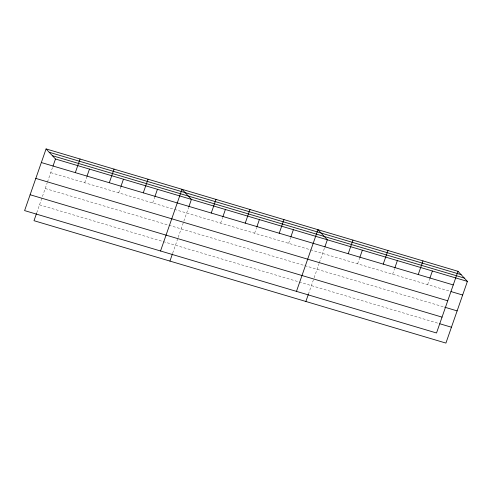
<?xml version="1.0" encoding="UTF-8"?>
<svg xmlns="http://www.w3.org/2000/svg" width="492" height="492" viewBox="0 0 492 492"><rect width="100%" height="100%" fill="white"/><g stroke="black" fill="none" stroke-linecap="round" stroke-linejoin="round"><path stroke-width="0.37" stroke-dasharray="2.46 1.84" d="M36.765 212.772L47.22 182.735M47.472 182.015L52.484 167.624M84.722 182.741L86.715 177.003M118.701 192.833L120.7 187.095M152.686 202.932L154.685 197.194M172.698 253.152L177.932 238.122M178.178 237.415L188.67 207.292M220.65 223.128L222.648 217.39M254.635 233.22L256.633 227.482M288.62 243.319L290.618 237.581M308.379 294.265L313.865 278.509M314.111 277.796L319.087 263.509M319.339 262.783L324.603 247.679M357.616 263.817L359.615 258.079M392.628 274.222L394.627 268.484M427.64 284.622L429.639 278.884M50.737 172.643L450.254 291.344M45.215 188.504L304.062 265.409M304.788 265.625L443.999 306.983M39.526 204.838L438.311 323.324"/><path stroke-width="0.74" d="M46.082 148.916L24.6 210.601L436.521 332.986L457.997 271.301L46.082 148.916L55.479 159.014L467.4 281.399L445.918 343.084L34.003 220.699L36.513 213.491M52.982 166.185L55.479 159.014M75.319 172.643L80.061 159.014M86.967 176.284L89.464 169.113M109.304 182.741L114.046 169.113M120.952 186.382L123.449 179.211M143.283 192.839L148.03 179.211M154.937 196.48L157.434 189.303M160.533 250.988L182.015 189.303L191.413 199.401L188.916 206.572M169.937 261.086L172.446 253.878M211.252 213.03L215.994 199.401M222.901 216.671L225.398 209.5M245.231 223.128L249.979 209.5M256.885 226.769L259.382 219.592M279.216 233.22L283.964 219.598M290.864 236.861L293.367 229.69M296.467 291.375L317.949 229.69L327.346 239.788L324.849 246.959M305.87 301.473L308.379 294.265M348.213 253.724L352.961 240.096M359.861 257.365L362.358 250.188M383.225 264.124L387.973 250.496M394.879 267.765L397.376 260.594M418.237 274.53L422.985 260.901M429.891 278.171L432.388 270.994M49.182 152.249L461.102 274.634M52.38 155.681L464.3 278.066M41.334 162.544L453.255 284.93M450.986 291.559L462.652 295.028M35.811 178.405L447.732 300.79M444.731 307.199L457.129 310.882M30.123 194.746L442.037 317.125M439.768 323.754L451.441 327.223M457.997 271.301L467.4 281.399"/></g></svg>
